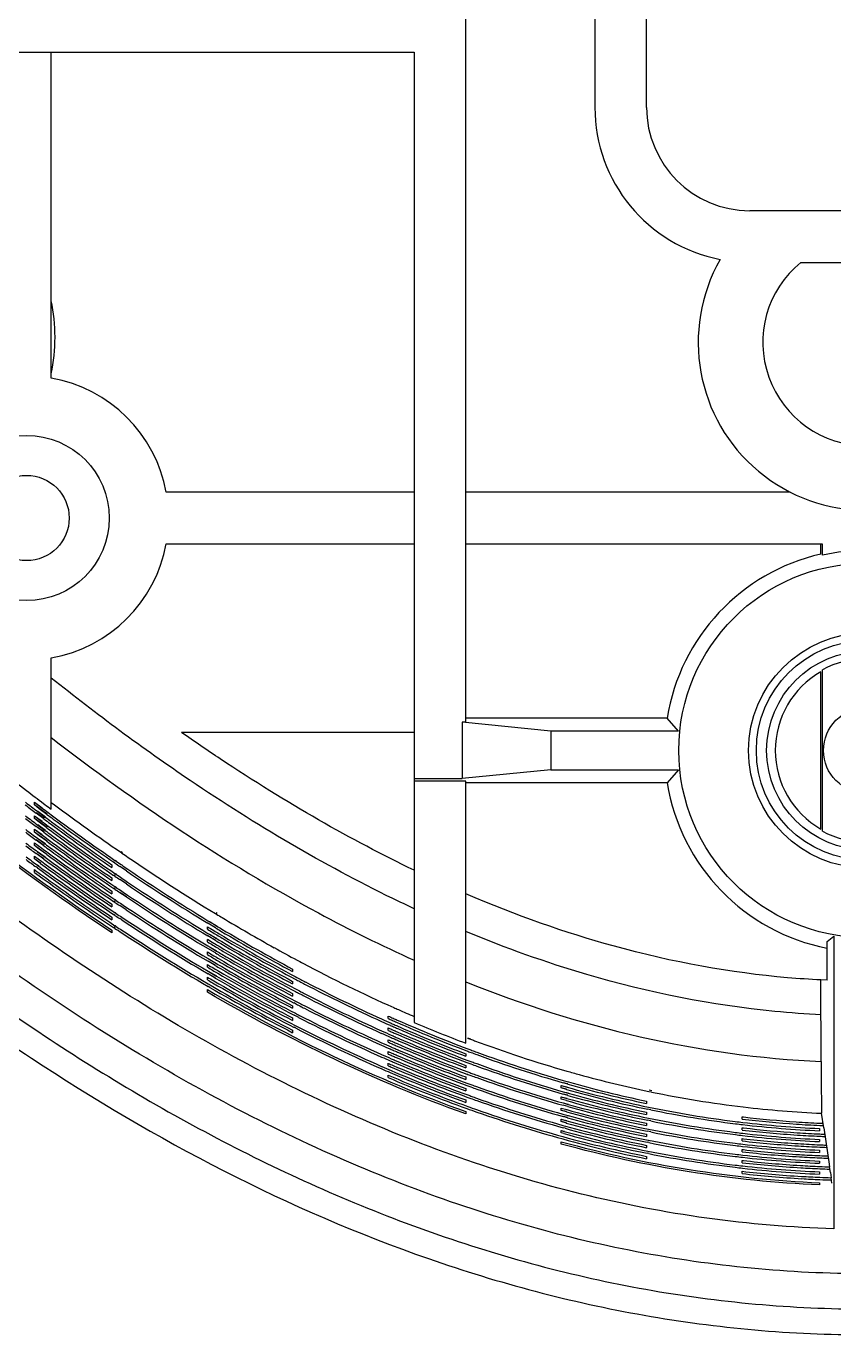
# Model space of a CAD drawing. Header units: millimetres. Extents: x 480 to 3134, y 272 to 1195.
# Drawn here: x 911.2 to 942.4, y 321.3 to 372 of the extents above; entities that cross this region are included whole.
import ezdxf

# ---------------------------------------------------------------- set-up
doc = ezdxf.new("R2010")
doc.units = ezdxf.units.MM

msp = doc.modelspace()

# ---------------------------------------------------------------- linework, layer by layer
at = {"color": 7, "linetype": 'Continuous'}
for p, q in [((935.18, 368.838), (935.18, 377.838)), ((928.18, 345.03), (928.18, 376.838)), ((933.18, 376.838), (933.18, 368.838)), ((882.812, 370.982), (926.18, 370.982)), ((912.137, 358.354), (912.137, 370.982)), ((926.18, 370.982), (926.18, 333.407)), ((948.18, 364.838), (939.18, 364.838)), ((941.152, 362.838), (946.208, 362.838)), ((926.18, 353.938), (916.588, 353.938)), ((940.745, 353.938), (928.18, 353.938)), ((916.588, 351.938), (926.18, 351.938)), ((928.18, 351.938), (941.985, 351.938)), ((941.927, 351.544), (941.927, 351.938)), ((941.985, 351.938), (941.985, 351.498)), ((912.137, 341.661), (912.137, 347.522)), ((941.927, 340.891), (941.927, 346.985)), ((941.985, 347.061), (941.985, 340.815)), ((935.976, 345.191), (928.18, 345.191)), ((936.416, 344.688), (935.976, 345.191)), ((926.18, 344.638), (917.176, 344.638)), ((928.18, 345.03), (928.041, 345.03)), ((931.469, 344.688), (928.041, 345.03)), ((928.041, 345.03), (928.041, 342.846)), ((936.416, 344.688), (931.469, 344.688)), ((931.469, 344.688), (931.469, 343.188)), ((931.469, 343.188), (928.041, 342.846)), ((931.469, 343.188), (936.416, 343.188)), ((936.416, 343.188), (935.976, 342.685)), ((926.18, 342.846), (928.041, 342.846)), ((928.18, 342.743), (926.18, 342.743)), ((928.18, 332.601), (928.18, 342.743)), ((935.976, 342.685), (928.18, 342.685)), ((911.48, 341.936), (911.78, 341.72)), ((911.48, 341.936), (911.775, 341.713)), ((911.48, 341.826), (911.48, 341.936)), ((911.976, 341.47), (911.48, 341.826)), ((911.673, 341.681), (911.48, 341.826)), ((911.603, 341.581), (911.9, 341.359)), ((911.61, 341.59), (911.91, 341.373)), ((911.969, 341.46), (911.673, 341.681)), ((911.837, 341.885), (911.89, 341.846)), ((912.137, 341.925), (912.262, 341.838)), ((912.137, 341.925), (912.259, 341.834)), ((911.48, 341.411), (911.779, 341.198)), ((911.48, 341.411), (911.774, 341.191)), ((911.48, 341.302), (911.48, 341.411)), ((911.974, 340.95), (911.48, 341.302)), ((911.672, 341.158), (911.48, 341.302)), ((911.848, 341.288), (911.551, 341.51)), ((911.858, 341.302), (911.558, 341.519)), ((911.602, 341.058), (911.898, 340.839)), ((911.609, 341.067), (911.908, 340.852)), ((911.966, 340.94), (911.672, 341.158)), ((911.48, 340.888), (911.777, 340.677)), ((911.48, 340.888), (911.773, 340.671)), ((911.48, 340.779), (911.48, 340.888)), ((911.971, 340.431), (911.48, 340.779)), ((911.671, 340.637), (911.48, 340.779)), ((911.846, 340.768), (911.551, 340.987)), ((911.856, 340.781), (911.557, 340.996)), ((911.601, 340.537), (911.896, 340.32)), ((911.608, 340.546), (911.906, 340.333)), ((911.964, 340.421), (911.671, 340.637)), ((911.48, 340.366), (911.776, 340.158)), ((911.48, 340.366), (911.771, 340.151)), ((911.48, 340.257), (911.48, 340.366)), ((911.969, 339.914), (911.48, 340.257)), ((911.67, 340.117), (911.48, 340.257)), ((911.844, 340.249), (911.551, 340.466)), ((911.854, 340.262), (911.557, 340.474)), ((911.601, 340.016), (911.894, 339.802)), ((911.607, 340.025), (911.903, 339.816)), ((911.961, 339.904), (911.67, 340.117)), ((914.841, 340.025), (914.891, 339.99)), ((911.48, 339.845), (911.774, 339.64)), ((911.48, 339.845), (911.77, 339.633)), ((911.48, 339.737), (911.48, 339.845)), ((911.723, 339.567), (911.48, 339.737)), ((911.719, 339.562), (911.48, 339.737)), ((911.843, 339.731), (911.55, 339.945)), ((911.852, 339.744), (911.556, 339.953)), ((911.607, 339.506), (911.657, 339.471)), ((914.48, 339.51), (914.48, 339.404)), ((914.602, 339.574), (914.551, 339.61)), ((914.606, 339.58), (914.556, 339.616)), ((914.602, 339.68), (914.653, 339.645)), ((914.606, 339.686), (914.657, 339.65)), ((914.823, 339.998), (914.873, 339.963)), ((911.48, 339.326), (911.53, 339.291)), ((911.48, 339.326), (911.529, 339.29)), ((911.48, 339.218), (911.48, 339.326)), ((911.6, 339.39), (911.55, 339.426)), ((911.607, 339.398), (911.556, 339.434)), ((911.6, 339.497), (911.65, 339.461)), ((914.48, 339.002), (914.48, 338.896)), ((914.602, 339.067), (914.551, 339.102)), ((914.606, 339.073), (914.556, 339.109)), ((914.602, 339.173), (914.652, 339.138)), ((914.606, 339.179), (914.656, 339.143)), ((915.047, 339.271), (914.796, 339.442)), ((914.862, 339.396), (914.797, 339.443)), ((915.05, 339.275), (914.862, 339.396)), ((914.48, 338.495), (914.48, 338.39)), ((914.601, 338.561), (914.55, 338.595)), ((914.605, 338.567), (914.555, 338.602)), ((914.601, 338.666), (914.652, 338.632)), ((914.605, 338.672), (914.655, 338.637)), ((915.044, 338.767), (914.794, 338.936)), ((914.862, 338.89), (914.795, 338.938)), ((915.047, 338.772), (914.862, 338.89)), ((914.48, 337.99), (914.48, 337.884)), ((914.6, 338.056), (914.55, 338.089)), ((914.604, 338.062), (914.555, 338.097)), ((914.6, 338.161), (914.651, 338.127)), ((914.604, 338.167), (914.654, 338.132)), ((915.041, 338.265), (914.793, 338.431)), ((914.863, 338.384), (914.794, 338.433)), ((915.044, 338.269), (914.863, 338.384)), ((914.48, 337.485), (914.48, 337.38)), ((914.6, 337.552), (914.55, 337.585)), ((914.604, 337.558), (914.555, 337.592)), ((914.6, 337.657), (914.65, 337.623)), ((914.604, 337.663), (914.653, 337.628)), ((915.038, 337.764), (914.791, 337.928)), ((914.863, 337.88), (914.792, 337.93)), ((915.041, 337.768), (914.863, 337.88)), ((918.489, 337.624), (918.534, 337.596)), ((918.515, 337.667), (918.561, 337.64)), ((914.48, 336.982), (914.48, 336.877)), ((914.599, 337.049), (914.549, 337.082)), ((914.603, 337.055), (914.554, 337.089)), ((914.599, 337.154), (914.649, 337.121)), ((914.603, 337.16), (914.652, 337.126)), ((914.864, 337.377), (914.79, 337.426)), ((914.864, 337.377), (914.791, 337.428)), ((918.18, 337.012), (918.18, 337.114)), ((918.201, 337.346), (918.54, 337.153)), ((918.201, 337.346), (918.284, 337.296)), ((918.495, 337.076), (918.201, 337.244)), ((918.491, 337.069), (918.201, 337.244)), ((918.284, 337.296), (918.535, 337.144)), ((918.18, 336.523), (918.18, 336.624)), ((918.202, 336.856), (918.538, 336.665)), ((918.202, 336.856), (918.283, 336.807)), ((918.493, 336.589), (918.202, 336.754)), ((918.489, 336.581), (918.202, 336.754)), ((918.283, 336.807), (918.533, 336.657)), ((942.177, 336.534), (942.43, 336.743)), ((942.177, 335.039), (942.177, 336.534)), ((942.43, 336.743), (942.43, 325.416)), ((918.18, 336.034), (918.18, 336.136)), ((918.202, 336.366), (918.535, 336.179)), ((918.202, 336.366), (918.282, 336.319)), ((918.491, 336.102), (918.202, 336.265)), ((918.487, 336.095), (918.202, 336.265)), ((918.282, 336.319), (918.53, 336.171)), ((918.18, 335.547), (918.18, 335.648)), ((918.203, 335.878), (918.533, 335.694)), ((918.203, 335.878), (918.528, 335.686)), ((918.489, 335.617), (918.203, 335.777)), ((918.485, 335.61), (918.203, 335.777)), ((921.48, 335.473), (921.48, 335.374)), ((918.18, 335.061), (918.18, 335.162)), ((918.203, 335.391), (918.531, 335.21)), ((918.203, 335.391), (918.526, 335.202)), ((918.488, 335.133), (918.204, 335.289)), ((918.483, 335.126), (918.204, 335.289)), ((921.48, 334.998), (921.48, 334.899)), ((942.177, 335.039), (941.927, 335.05)), ((941.943, 331.892), (941.927, 335.05)), ((918.18, 334.575), (918.18, 334.676)), ((918.204, 334.905), (918.324, 334.839)), ((918.204, 334.905), (918.322, 334.836)), ((918.282, 334.761), (918.204, 334.803)), ((918.28, 334.759), (918.204, 334.803)), ((921.48, 334.524), (921.48, 334.426)), ((921.48, 334.051), (921.48, 333.953)), ((921.585, 334.134), (921.539, 334.158)), ((921.585, 334.134), (921.54, 334.159)), ((921.48, 333.579), (921.48, 333.481)), ((921.713, 333.597), (921.539, 333.686)), ((921.585, 333.662), (921.54, 333.688)), ((921.715, 333.6), (921.585, 333.662)), ((925.18, 333.559), (925.18, 333.654)), ((921.48, 333.108), (921.48, 333.01)), ((921.586, 333.191), (921.539, 333.217)), ((921.586, 333.191), (921.539, 333.215)), ((925.18, 333.1), (925.18, 333.195)), ((925.18, 332.642), (925.18, 332.737)), ((928.246, 332.803), (928.365, 332.758)), ((928.247, 332.806), (928.369, 332.766)), ((925.18, 332.184), (925.18, 332.279)), ((928.18, 332.191), (928.18, 332.097)), ((925.18, 331.727), (925.18, 331.823)), ((928.18, 331.743), (928.18, 331.65)), ((925.18, 331.271), (925.18, 331.366)), ((928.18, 331.296), (928.18, 331.203)), ((931.88, 330.962), (932.104, 330.907)), ((931.88, 330.962), (932.101, 330.899)), ((931.88, 330.871), (931.88, 330.962)), ((931.949, 331.16), (932.155, 331.109)), ((931.949, 331.16), (932.153, 331.102)), ((932.133, 331.024), (931.952, 331.069)), ((932.132, 331.017), (931.952, 331.069)), ((941.944, 331.142), (941.949, 330.063)), ((928.18, 330.85), (928.18, 330.757)), ((928.18, 330.404), (928.18, 330.311)), ((932.082, 330.822), (931.88, 330.871)), ((932.08, 330.814), (931.88, 330.871)), ((931.88, 330.526), (932.102, 330.472)), ((931.88, 330.526), (932.099, 330.464)), ((931.88, 330.436), (931.88, 330.526)), ((932.08, 330.387), (931.88, 330.436)), ((932.078, 330.38), (931.88, 330.436)), ((931.948, 330.725), (932.153, 330.674)), ((931.948, 330.725), (932.151, 330.667)), ((932.131, 330.589), (931.951, 330.633)), ((932.129, 330.583), (931.951, 330.633)), ((935.262, 330.735), (935.37, 330.713)), ((935.276, 330.798), (935.383, 330.775)), ((928.18, 329.958), (928.18, 329.866)), ((931.88, 330.091), (932.1, 330.037)), ((931.88, 330.091), (932.097, 330.03)), ((931.88, 330), (931.88, 330.091)), ((932.078, 329.952), (931.88, 330)), ((932.076, 329.945), (931.88, 330)), ((931.946, 330.29), (932.15, 330.24)), ((931.946, 330.29), (932.148, 330.233)), ((932.129, 330.154), (931.949, 330.198)), ((932.127, 330.148), (931.949, 330.198)), ((935.18, 330.358), (935.18, 330.269)), ((935.18, 329.93), (935.18, 329.841)), ((935.28, 330.034), (935.23, 330.046)), ((935.35, 330.02), (935.23, 330.044)), ((935.35, 330.022), (935.28, 330.034)), ((941.949, 330.063), (941.953, 329.891)), ((942.038, 329.321), (941.953, 329.891)), ((931.88, 329.655), (932.098, 329.603)), ((931.88, 329.655), (932.095, 329.596)), ((931.88, 329.565), (931.88, 329.655)), ((932.077, 329.518), (931.88, 329.565)), ((932.075, 329.511), (931.88, 329.565)), ((931.944, 329.42), (932.047, 329.395)), ((931.944, 329.42), (932.046, 329.392)), ((931.945, 329.855), (932.148, 329.806)), ((931.945, 329.855), (932.146, 329.799)), ((932.127, 329.72), (931.948, 329.763)), ((932.125, 329.714), (931.948, 329.763)), ((935.18, 329.502), (935.18, 329.413)), ((935.348, 329.592), (935.229, 329.616)), ((935.278, 329.606), (935.23, 329.618)), ((935.349, 329.595), (935.278, 329.606)), ((938.88, 329.751), (938.933, 329.746)), ((938.88, 329.751), (938.933, 329.745)), ((938.88, 329.664), (938.88, 329.751)), ((931.88, 329.22), (931.998, 329.192)), ((931.88, 329.22), (931.997, 329.188)), ((931.88, 329.13), (931.88, 329.22)), ((931.977, 329.107), (931.88, 329.13)), ((931.976, 329.103), (931.88, 329.13)), ((932.026, 329.31), (931.947, 329.329)), ((932.026, 329.307), (931.947, 329.329)), ((935.18, 329.074), (935.18, 328.985)), ((935.276, 329.179), (935.209, 329.196)), ((935.347, 329.165), (935.209, 329.193)), ((935.347, 329.168), (935.276, 329.179)), ((938.88, 329.329), (938.932, 329.324)), ((938.88, 329.329), (938.932, 329.323)), ((938.88, 329.242), (938.88, 329.329)), ((938.88, 328.908), (938.932, 328.902)), ((938.88, 328.908), (938.932, 328.902)), ((938.88, 328.82), (938.88, 328.908)), ((941.88, 329.297), (941.88, 329.21)), ((941.88, 328.878), (941.88, 328.79)), ((942.038, 329.321), (942.05, 329.235)), ((942.05, 329.235), (942.234, 328.004)), ((931.88, 328.695), (931.88, 328.786)), ((935.18, 328.647), (935.18, 328.558)), ((935.275, 328.752), (935.208, 328.766)), ((935.275, 328.752), (935.209, 328.768)), ((938.88, 328.486), (938.931, 328.481)), ((938.88, 328.486), (938.931, 328.48)), ((938.88, 328.398), (938.88, 328.486)), ((941.88, 328.458), (941.88, 328.371)), ((935.18, 328.219), (935.18, 328.13)), ((935.273, 328.325), (935.208, 328.338)), ((935.273, 328.325), (935.209, 328.341)), ((938.88, 328.064), (938.93, 328.059)), ((938.88, 328.064), (938.93, 328.058)), ((938.88, 327.976), (938.88, 328.064)), ((941.88, 328.039), (941.88, 327.952)), ((942.234, 328.004), (942.262, 327.815)), ((938.88, 327.554), (938.88, 327.642)), ((941.88, 327.62), (941.88, 327.532)), ((942.295, 327.594), (942.262, 327.815)), ((942.295, 327.594), (942.325, 327.393)), ((942.356, 327.184), (942.325, 327.393)), ((941.88, 327.2), (941.88, 327.113))]:
    msp.add_line(p, q, dxfattribs=at)
at = {"color": 3, "linetype": 'Continuous'}
for radius in [3.2, 1.65]:
    msp.add_circle((911.18, 352.938), radius, dxfattribs=at)
at = {"color": 7, "linetype": 'Continuous'}
for radius in [7.25, 4.55, 4.25]:
    msp.add_circle((943.68, 343.938), radius, dxfattribs=at)
at = {"color": 1, "linetype": 'Continuous'}
for radius in [3.85, 1.65]:
    msp.add_circle((943.68, 343.938), radius, dxfattribs=at)
at = {"color": 7, "linetype": 'Continuous'}
for centre, radius, start, end in [((939.18, 368.838), 6, 180, 258.938), ((939.18, 368.838), 4, 180, 270), ((943.68, 359.738), 6.5, 150.3913, 29.6087), ((943.68, 359.738), 4, 129.195, 50.805), ((905.18, 359.938), 7.1, 348.5038, 11.4962), ((911.18, 352.938), 5.5, 10.4757, 79.9736), ((911.18, 352.938), 5.5, 280.0264, 349.5243), ((943.68, 343.938), 7.747, 77.362, 102.638), ((943.68, 343.938), 7.805, 102.9768, 170.7644), ((943.68, 343.938), 3.553, 61.5077, 118.4923), ((943.68, 343.938), 3.515, 119.91, 240.09), ((968.743, 417.638), 94.746, 231.85449, 232.58783), ((943.68, 343.938), 7.805, 189.2356, 258.8998), ((966.955, 415.304), 91.805, 232.58901, 233.10322), ((966.774, 415.064), 91.977, 232.77329, 233.10181), ((966.822, 415.129), 91.97, 232.73592, 233.10077), ((965.931, 413.942), 90.276, 233.13802, 233.33189), ((965.88, 413.874), 90.017, 233.14577, 233.34232), ((963.163, 410.182), 85.608, 233.3153, 235.44143), ((963.136, 410.144), 85.174, 233.32126, 235.44279), ((966.247, 414.366), 91.521, 232.97563, 233.29918), ((966.294, 414.429), 91.512, 232.93842, 233.29814), ((965.441, 413.284), 89.875, 233.33531, 233.52861), ((965.438, 413.28), 89.748, 233.33625, 233.53154), ((965.435, 413.276), 89.656, 233.33578, 233.53146), ((965.427, 413.265), 89.52, 233.33244, 233.52726), ((962.898, 409.807), 85.445, 233.51746, 235.48276), ((962.942, 409.869), 85.434, 233.51796, 235.44132), ((962.94, 409.866), 85.308, 233.51372, 235.44323), ((965.736, 413.682), 91.086, 233.17765, 233.496), ((965.782, 413.744), 91.076, 233.14053, 233.49496), ((964.966, 412.642), 89.495, 233.53207, 233.72475), ((964.953, 412.624), 89.352, 233.53294, 233.72764), ((964.951, 412.621), 89.26, 233.53247, 233.72756), ((964.95, 412.62), 89.136, 233.52916, 233.72338), ((962.724, 409.567), 85.271, 233.51213, 235.64304), ((962.465, 409.198), 85.117, 233.71367, 235.68417), ((962.509, 409.259), 85.105, 233.71417, 235.64289), ((962.506, 409.256), 84.979, 233.70991, 235.64479), ((943.68, 343.938), 3.553, 241.5077, 298.4923), ((965.24, 413.014), 90.673, 233.37926, 233.69223), ((965.284, 413.074), 90.66, 233.34221, 233.6912), ((964.502, 412.01), 89.13, 233.72823, 233.92026), ((964.482, 411.982), 88.973, 233.72903, 233.92311), ((964.479, 411.978), 88.882, 233.72857, 233.92304), ((964.487, 411.989), 88.772, 233.72531, 233.91888), ((962.296, 408.962), 84.949, 233.70836, 235.84379), ((962.041, 408.598), 84.801, 233.90925, 235.88474), ((962.084, 408.658), 84.788, 233.90974, 235.84363), ((962.083, 408.656), 84.663, 233.90547, 235.84549), ((964.757, 412.359), 90.278, 233.58042, 233.88787), ((964.8, 412.417), 90.264, 233.54344, 233.88684), ((961.674, 408.08), 84.795, 233.90534, 236.23819), ((961.673, 408.079), 84.706, 233.90436, 236.2395), ((961.836, 408.309), 84.866, 233.90776, 236.08144), ((961.879, 408.369), 84.852, 233.90791, 236.04055), ((961.878, 408.367), 84.728, 233.90454, 236.04238), ((961.877, 408.366), 84.639, 233.90396, 236.04369), ((960.69, 406.633), 81.369, 235.50031, 235.6655), ((960.679, 406.618), 81.263, 235.50167, 235.6801), ((960.581, 406.476), 80.704, 235.50297, 235.71037), ((957.653, 402.107), 75.445, 235.67784, 238.72729), ((961.472, 407.794), 84.864, 233.90788, 236.43292), ((961.471, 407.793), 84.776, 233.90648, 236.43422), ((961.632, 408.021), 84.932, 233.908, 236.27705), ((961.675, 408.081), 84.918, 233.9078, 236.23638), ((960.294, 406.054), 81.087, 235.70164, 235.86621), ((960.283, 406.037), 80.979, 235.70302, 235.88241), ((960.302, 406.065), 80.593, 235.68006, 235.88071), ((957.513, 401.885), 75.656, 235.85436, 238.69387), ((957.548, 401.938), 75.633, 235.85427, 238.65211), ((959.906, 405.481), 80.814, 235.90212, 236.06605), ((959.893, 405.462), 80.703, 235.9035, 236.08415), ((959.914, 405.493), 80.322, 235.88237, 236.08026), ((957.177, 401.36), 75.452, 236.05411, 238.89806), ((957.212, 401.412), 75.427, 236.05401, 238.85642), ((959.526, 404.916), 80.552, 236.10175, 236.26502), ((959.511, 404.895), 80.439, 236.10314, 236.28505), ((959.534, 404.928), 80.06, 236.08412, 236.27892), ((959.161, 404.37), 79.808, 236.28502, 236.47671), ((956.85, 400.843), 75.259, 236.25301, 239.10128), ((956.883, 400.895), 75.234, 236.25288, 239.05984), ((959.154, 404.359), 80.301, 236.30051, 236.46311), ((959.138, 404.335), 80.185, 236.30191, 236.48509), ((956.406, 400.14), 75.179, 236.45573, 239.45913), ((956.531, 400.336), 75.079, 236.45104, 239.30327), ((956.563, 400.386), 75.052, 236.45089, 239.26204), ((954.96, 397.749), 70.322, 238.80334, 239.01033), ((958.734, 403.725), 79.96, 236.49832, 236.72588), ((958.773, 403.784), 79.943, 236.4998, 236.68426), ((956.341, 400.036), 75.143, 236.49768, 239.50097), ((956.097, 399.644), 75.013, 236.65527, 239.65891), ((955.043, 397.887), 71.08, 238.76011, 238.99555), ((955.011, 397.834), 71.104, 238.80261, 238.99709), ((954.77, 397.433), 70.427, 238.99441, 239.19126), ((954.77, 397.434), 70.341, 238.99319, 239.19053), ((952.916, 394.276), 66.679, 239.16885, 241.87079), ((953.557, 395.387), 67.575, 238.99895, 240.97108), ((956.033, 399.541), 74.98, 236.69704, 239.7005), ((954.753, 397.404), 70.935, 238.96335, 239.19731), ((954.722, 397.352), 70.961, 239.00559, 239.19885), ((954.736, 397.376), 70.571, 238.99709, 239.19266), ((954.458, 396.911), 70.36, 239.19737, 239.39216), ((954.738, 397.38), 70.488, 238.99561, 239.19168), ((954.49, 396.965), 70.301, 239.1962, 239.39176), ((954.491, 396.966), 70.215, 239.19497, 239.39103), ((954.466, 396.924), 70.044, 239.19266, 239.38933), ((952.802, 394.078), 66.66, 239.1672, 242.0739), ((952.892, 394.234), 66.718, 239.16896, 241.91212), ((952.684, 393.863), 66.625, 239.36972, 242.07195), ((952.662, 393.824), 66.458, 239.36758, 242.11879), ((954.472, 396.933), 70.805, 239.16537, 239.39781), ((954.442, 396.882), 70.833, 239.20736, 239.39935), ((954.456, 396.906), 70.443, 239.19885, 239.39315), ((954.187, 396.452), 70.247, 239.39787, 239.59136), ((954.219, 396.506), 70.187, 239.39672, 239.59098), ((954.22, 396.508), 70.102, 239.39549, 239.59024), ((954.195, 396.466), 69.931, 239.39315, 239.5885), ((952.573, 393.668), 66.609, 239.36811, 242.27469), ((952.437, 393.421), 66.625, 239.56946, 242.31208), ((952.661, 393.823), 66.666, 239.36985, 242.11295), ((952.46, 393.461), 66.583, 239.5693, 242.27141), ((952.436, 393.42), 66.414, 239.56712, 242.31918), ((951.938, 392.493), 64.259, 240.98043, 241.87742), ((954.2, 396.474), 70.691, 239.36615, 239.59703), ((954.171, 396.423), 70.72, 239.40787, 239.59857), ((954.185, 396.448), 70.329, 239.39935, 239.59235), ((953.925, 396.005), 70.147, 239.59709, 239.78925), ((953.956, 396.058), 70.086, 239.59595, 239.78888), ((953.957, 396.06), 70.002, 239.59472, 239.78814), ((953.933, 396.018), 69.831, 239.59235, 239.78637), ((952.35, 393.267), 66.57, 239.56774, 242.47376), ((952.22, 393.028), 66.595, 239.76775, 242.5095), ((952.242, 393.067), 66.552, 239.76758, 242.46917), ((952.242, 393.068), 66.431, 239.76602, 242.47232), ((951.353, 391.404), 63.023, 241.8796, 242.10978), ((949.569, 387.95), 59.136, 242.07314, 245.86667), ((953.938, 396.026), 70.591, 239.56565, 239.79496), ((953.909, 395.977), 70.622, 239.6071, 239.7965), ((953.923, 396.001), 70.23, 239.59857, 239.79025), ((952.031, 392.69), 66.749, 239.76906, 242.85861), ((952.116, 392.843), 66.801, 239.77, 242.702), ((952.138, 392.881), 66.758, 239.76934, 242.66204), ((952.136, 392.879), 66.633, 239.76719, 242.66524), ((952.134, 392.875), 66.541, 239.76605, 242.67109), ((951.134, 390.989), 63.149, 242.09883, 242.31623), ((951.113, 390.95), 63.192, 242.14096, 242.31801), ((950.935, 390.609), 62.808, 242.318, 242.50777), ((950.935, 390.61), 62.722, 242.31626, 242.50658), ((949.502, 387.801), 59.568, 242.48198, 245.63104), ((952.012, 392.657), 67.008, 239.7745, 242.89272), ((952.034, 392.696), 66.965, 239.77338, 242.85313), ((952.031, 392.69), 66.836, 239.77066, 242.85636), ((950.945, 390.629), 63.162, 242.2992, 242.51333), ((950.925, 390.59), 63.206, 242.34099, 242.51511), ((950.752, 390.259), 62.832, 242.5151, 242.70313), ((950.753, 390.26), 62.746, 242.51336, 242.70194), ((949.486, 387.769), 59.62, 242.4826, 245.67058), ((949.351, 387.488), 59.639, 242.67774, 245.82221), ((950.761, 390.276), 63.184, 242.49784, 242.70872), ((950.742, 390.239), 63.229, 242.53929, 242.7105), ((950.575, 389.916), 62.865, 242.71048, 242.89679), ((950.576, 389.917), 62.779, 242.70874, 242.89558), ((949.189, 387.15), 59.772, 242.87244, 246.05008), ((949.335, 387.456), 59.692, 242.67838, 245.86136), ((949.204, 387.181), 59.718, 242.87178, 246.01132), ((948.1, 384.762), 55.625, 245.9044, 246.113), ((950.601, 389.966), 63.253, 242.6948, 242.86397), ((949.132, 387.037), 60.064, 242.83823, 246.23297), ((949.147, 387.067), 60.011, 242.83693, 246.19462), ((948.222, 385.034), 56.519, 245.6559, 246.0665), ((948.207, 385.002), 56.571, 245.6961, 246.0687), ((948.148, 384.867), 56.127, 245.8447, 246.0585), ((948.133, 384.834), 56.178, 245.8845, 246.061), ((948.023, 384.587), 55.908, 246.061, 246.238), ((948.026, 384.593), 55.827, 246.0585, 246.2362), ((947.082, 382.401), 53.441, 246.2149, 249.3766), ((947.819, 384.125), 54.929, 246.112, 246.7997), ((949.072, 386.912), 60.257, 242.85569, 246.3767), ((949.041, 386.846), 60.271, 242.90143, 246.41543), ((948.097, 384.755), 56.633, 245.8467, 246.2543), ((948.083, 384.724), 56.686, 245.8865, 246.2564), ((948.023, 384.587), 56.24, 246.0349, 246.2463), ((948.009, 384.554), 56.292, 246.0743, 246.2487), ((948.032, 384.608), 56.141, 246.069, 246.2476), ((947.916, 384.343), 56.183, 246.2546, 246.4318), ((948.034, 384.612), 56.058, 246.0668, 246.2461), ((947.903, 384.314), 56.029, 246.2487, 246.4238), ((947.906, 384.321), 55.949, 246.2463, 246.4219), ((947.921, 384.356), 55.865, 246.2476, 246.4269), ((947.923, 384.359), 55.781, 246.2461, 246.426), ((946.989, 382.171), 53.699, 246.4032, 249.5486), ((947.083, 382.401), 53.529, 246.2169, 249.3739), ((946.989, 382.17), 53.611, 246.4012, 249.5513), ((947.023, 382.251), 53.577, 246.4077, 249.4087), ((947.032, 382.274), 53.514, 246.4071, 249.3726), ((946.949, 382.059), 52.899, 246.8827, 249.2184), ((947.977, 384.483), 56.754, 246.0354, 246.44), ((947.963, 384.451), 56.807, 246.0748, 246.4421), ((947.903, 384.313), 56.36, 246.223, 246.432), ((947.889, 384.281), 56.412, 246.262, 246.4345), ((947.914, 384.339), 56.266, 246.2567, 246.4333), ((947.801, 384.08), 56.315, 246.4403, 246.6154), ((947.787, 384.048), 56.158, 246.4345, 246.6075), ((947.79, 384.054), 56.077, 246.432, 246.6057), ((947.807, 384.094), 55.998, 246.4333, 246.6106), ((947.808, 384.096), 55.914, 246.4318, 246.6096), ((946.898, 381.946), 53.876, 246.5875, 249.721), ((946.898, 381.946), 53.788, 246.5855, 249.7236), ((946.93, 382.023), 53.749, 246.5918, 249.5829), ((946.94, 382.045), 53.686, 246.5911, 249.5473), ((946.276, 380.319), 50.822, 249.3644, 249.5543), ((945.463, 378.056), 48.417, 249.5206, 253.9711), ((947.859, 384.216), 56.882, 246.2221, 246.6236), ((947.846, 384.185), 56.936, 246.2611, 246.6258), ((947.786, 384.045), 56.486, 246.4091, 246.6157), ((947.772, 384.013), 56.539, 246.4476, 246.6181), ((947.799, 384.076), 56.398, 246.4424, 246.617), ((947.688, 383.819), 56.537, 246.626, 246.7986), ((947.689, 383.823), 56.454, 246.6239, 246.7971), ((947.674, 383.787), 56.292, 246.6181, 246.7892), ((947.677, 383.793), 56.212, 246.6157, 246.7874), ((947.696, 383.837), 56.137, 246.617, 246.7922), ((946.808, 381.718), 54.172, 246.7773, 249.8874), ((947.697, 383.84), 56.053, 246.6154, 246.7912), ((946.811, 381.727), 54.059, 246.7697, 249.8911), ((946.811, 381.727), 53.971, 246.7677, 249.8937), ((946.841, 381.8), 53.929, 246.7738, 249.7548), ((946.85, 381.822), 53.865, 246.7732, 249.7196), ((946.271, 380.299), 51.276, 249.3957, 249.5843), ((946.269, 380.294), 51.183, 249.3985, 249.5877), ((946.196, 380.099), 51.394, 249.5726, 249.7594), ((946.171, 380.031), 50.989, 249.5842, 249.8542), ((946.178, 380.05), 50.923, 249.5877, 249.8145), ((945.415, 377.904), 48.644, 249.7857, 253.9294), ((945.403, 377.869), 48.695, 249.8257, 253.9643), ((947.746, 383.955), 57.016, 246.4067, 246.8052), ((947.733, 383.924), 57.07, 246.4453, 246.8074), ((947.672, 383.782), 56.619, 246.5931, 246.7974), ((947.659, 383.751), 56.672, 246.6312, 246.7998), ((946.757, 381.594), 54.544, 246.7857, 250.0872), ((946.765, 381.615), 54.48, 246.784, 250.053), ((946.767, 381.62), 54.363, 246.7786, 250.0567), ((946.767, 381.621), 54.276, 246.7761, 250.0593), ((946.799, 381.697), 54.236, 246.7785, 249.9221), ((946.128, 379.916), 51.704, 249.7417, 249.9254), ((946.198, 380.105), 51.487, 249.5698, 249.756), ((946.126, 379.91), 51.611, 249.7444, 249.9288), ((946.101, 379.841), 51.206, 249.7559, 250.0248), ((946.04, 379.675), 51.36, 249.9287, 250.1545), ((946.108, 379.86), 51.138, 249.7593, 249.9856), ((945.367, 377.757), 48.909, 249.9578, 254.0752), ((945.356, 377.723), 48.96, 249.9973, 254.1095), ((944.747, 375.665), 45.921, 254.0058, 254.629), ((1308.198, 331.889), 366.255, 179.99959, 180.11696), ((946.733, 381.536), 54.604, 246.7517, 250.2221), ((946.724, 381.513), 54.666, 246.79, 250.2201), ((946.061, 379.732), 51.928, 249.9112, 250.0926), ((946.059, 379.727), 51.835, 249.9139, 250.0959), ((945.969, 379.478), 51.658, 250.0925, 250.3594), ((946.034, 379.657), 51.429, 249.9253, 250.1932), ((945.975, 379.496), 51.589, 250.0959, 250.3212), ((945.277, 377.475), 49.451, 250.2951, 254.3599), ((945.321, 377.614), 49.178, 250.1276, 254.2187), ((945.31, 377.581), 49.231, 250.1665, 254.2525), ((944.405, 374.398), 45.206, 254.2065, 258.3169), ((944.415, 374.438), 45.125, 254.2038, 258.1899), ((944.418, 374.447), 45.047, 254.2012, 258.1662), ((944.383, 374.299), 44.508, 254.6151, 258.1757), ((945.997, 379.555), 52.158, 250.0786, 250.2575), ((945.995, 379.549), 52.065, 250.0812, 250.2608), ((945.907, 379.306), 51.894, 250.2574, 250.5232), ((945.913, 379.322), 51.824, 250.2608, 250.4856), ((945.234, 377.34), 49.729, 250.4604, 254.4989), ((945.267, 377.443), 49.505, 250.3335, 254.3932), ((944.405, 374.398), 45.293, 254.2096, 258.3125), ((944.384, 374.311), 45.535, 254.3485, 258.4287), ((944.394, 374.352), 45.455, 254.3459, 258.3038), ((944.397, 374.36), 45.377, 254.3433, 258.2805), ((943.889, 371.913), 42.072, 258.3175, 263.2257), ((945.883, 379.236), 52.239, 250.2433, 250.6847), ((945.888, 379.253), 52.169, 250.246, 250.6476), ((945.193, 377.209), 50.01, 250.6233, 254.6356), ((945.184, 377.178), 50.066, 250.6607, 254.6679), ((945.224, 377.309), 49.783, 250.4982, 254.5316), ((944.366, 374.234), 45.963, 254.4916, 258.5078), ((944.384, 374.311), 45.622, 254.3516, 258.4244), ((944.364, 374.226), 45.867, 254.4883, 258.5386), ((944.374, 374.266), 45.786, 254.4857, 258.4158), ((944.376, 374.275), 45.708, 254.4831, 258.3929), ((943.902, 371.983), 42.739, 258.3211, 262.8963), ((943.896, 371.941), 42.784, 258.4777, 262.9207), ((943.701, 370.387), 40.534, 263.2357, 267.5283), ((944.346, 374.151), 46.418, 254.6339, 258.6105), ((944.346, 374.151), 46.296, 254.6291, 258.6162), ((944.344, 374.142), 46.2, 254.6258, 258.6465), ((944.354, 374.183), 46.12, 254.6233, 258.5258), ((944.356, 374.191), 46.041, 254.6208, 258.5033), ((943.896, 371.942), 43.116, 258.4331, 262.9653), ((943.889, 371.901), 43.163, 258.587, 262.9889), ((943.753, 370.9), 41.646, 262.916, 263.314), ((943.753, 370.896), 41.729, 262.9391, 263.3178), ((943.716, 370.551), 41.173, 263.2549, 266.189), ((943.705, 370.448), 41.278, 263.3108, 267.4654), ((943.705, 370.448), 41.191, 263.307, 267.4601), ((943.715, 370.544), 41.078, 263.3148, 266.1689), ((943.686, 370.156), 40.689, 266.1726, 267.4711), ((943.686, 370.155), 40.776, 266.193, 267.4698), ((943.682, 370.061), 40.681, 267.4702, 267.6642), ((943.682, 370.061), 40.594, 267.4716, 267.6408), ((944.337, 374.112), 46.797, 254.6419, 258.7159), ((944.332, 374.093), 46.866, 254.6742, 258.738), ((944.336, 374.109), 46.672, 254.6438, 258.7216), ((944.336, 374.109), 46.585, 254.6403, 258.7256), ((944.344, 374.142), 46.497, 254.6369, 258.6327), ((943.889, 371.902), 43.495, 258.5432, 263.033), ((943.883, 371.863), 43.543, 258.6943, 263.0559), ((943.751, 370.887), 42.051, 262.9841, 263.3806), ((943.751, 370.883), 42.135, 263.0065, 263.3844), ((943.714, 370.539), 41.58, 263.3227, 266.2857), ((943.705, 370.442), 41.692, 263.3777, 267.491), ((943.705, 370.442), 41.605, 263.3739, 267.4857), ((943.714, 370.532), 41.486, 263.3812, 266.266), ((943.713, 370.521), 41.893, 263.4464, 266.3611), ((943.686, 370.151), 41.103, 266.2697, 267.4961), ((943.686, 370.15), 41.189, 266.2897, 267.495), ((943.682, 370.056), 41.095, 267.4953, 267.7753), ((943.682, 370.057), 41.009, 267.4965, 267.7524), ((943.877, 371.832), 44.262, 258.7313, 263.1646), ((943.883, 371.863), 43.874, 258.6513, 263.0995), ((943.88, 371.846), 43.945, 258.7071, 263.121), ((943.75, 370.874), 42.458, 263.0509, 263.446), ((943.75, 370.871), 42.542, 263.0727, 263.4497), ((943.713, 370.528), 41.987, 263.3892, 266.3805), ((943.713, 370.517), 42.395, 263.4544, 266.4734), ((943.705, 370.437), 42.106, 263.4432, 267.516), ((943.705, 370.437), 42.018, 263.4395, 267.5109), ((943.712, 370.511), 42.302, 263.5103, 266.4544), ((943.686, 370.145), 41.516, 266.3649, 267.5206), ((943.686, 370.144), 41.603, 266.3845, 267.5196), ((943.682, 370.051), 41.51, 267.5199, 267.8842), ((943.682, 370.052), 41.423, 267.5209, 267.8617), ((943.874, 371.81), 44.327, 258.8111, 263.1856), ((943.747, 370.853), 43.274, 263.1811, 263.5729), ((943.749, 370.863), 42.866, 263.1166, 263.5101), ((943.748, 370.86), 42.95, 263.1377, 263.5137), ((943.712, 370.506), 42.804, 263.5183, 266.5644), ((943.704, 370.432), 42.52, 263.5074, 267.5405), ((943.704, 370.428), 42.847, 263.5668, 267.5596), ((943.704, 370.432), 42.433, 263.5038, 267.5355), ((943.711, 370.5), 42.71, 263.5729, 266.5458), ((943.686, 370.14), 41.93, 266.4582, 267.5446), ((943.686, 370.139), 42.016, 266.4774, 267.5438), ((943.686, 370.134), 42.343, 266.5497, 267.5681), ((943.682, 370.046), 41.923, 267.544, 267.991), ((943.682, 370.047), 41.837, 267.5448, 267.9689), ((943.747, 370.85), 43.359, 263.2017, 263.5765), ((943.711, 370.498), 43.128, 263.568, 266.6353), ((943.711, 370.496), 43.213, 263.5809, 266.6537), ((943.704, 370.428), 42.934, 263.5704, 267.5645), ((943.686, 370.133), 42.429, 266.5685, 267.5675), ((943.686, 370.128), 42.756, 266.6394, 267.5912), ((943.686, 370.127), 42.842, 266.6579, 267.5907), ((943.682, 370.04), 42.337, 267.5676, 268.0956), ((943.682, 370.035), 42.663, 267.5913, 268.177), ((943.682, 370.041), 42.25, 267.5683, 268.074), ((943.682, 370.034), 42.749, 267.5908, 268.1982)]:
    msp.add_arc(centre, radius, start, end, dxfattribs=at)
for points in [[(1038.5, 413.194), (1035.681, 408.311), (1030.041, 398.839), (1021.57, 385.588), (1013.086, 373.381), (1004.584, 362.301), (996.055, 352.436), (987.49, 343.87), (978.875, 336.689), (970.193, 330.97), (961.429, 326.796), (952.583, 324.247), (943.68, 323.388), (934.777, 324.247), (925.93, 326.796), (917.166, 330.97), (908.484, 336.689), (899.869, 343.87), (891.305, 352.436), (882.776, 362.301), (874.273, 373.381), (865.789, 385.588), (857.319, 398.839), (851.679, 408.311), (848.86, 413.194)], [(904.536, 344.616), (907.688, 341.872), (910.997, 339.291), (914.48, 336.982)], [(914.48, 336.877), (910.976, 339.196), (907.649, 341.791), (904.48, 344.549)], [(918.18, 334.676), (921.364, 332.82), (924.711, 331.204), (928.18, 329.958)], [(928.18, 329.866), (924.711, 331.109), (921.364, 332.722), (918.18, 334.575)], [(931.88, 328.786), (935.134, 327.892), (938.508, 327.342), (941.88, 327.2)], [(941.88, 327.113), (938.508, 327.254), (935.135, 327.804), (931.88, 328.695)]]:
    msp.add_open_spline(points, degree=3, dxfattribs=at)
for points, knots in [([(847.678, 412.511), (850.534, 407.564), (856.377, 397.746), (865.633, 383.32), (875.516, 369.314), (886.221, 355.917), (898.019, 343.468), (909.117, 334.383), (918.94, 328.522), (926.806, 325.068), (935.108, 322.83), (943.68, 322.05), (952.251, 322.83), (960.554, 325.068), (968.419, 328.522), (978.243, 334.383), (989.341, 343.468), (1001.139, 355.917), (1011.844, 369.314), (1021.726, 383.32), (1030.982, 397.746), (1036.826, 407.565), (1039.682, 412.511)], [0, 0, 0, 0, 0.062523, 0.125044, 0.187562, 0.250075, 0.312574, 0.375037, 0.406288, 0.437532, 0.468769, 0.499999, 0.53123, 0.562467, 0.593711, 0.624963, 0.687427, 0.749926, 0.812438, 0.874957, 0.937478, 1, 1, 1, 1]), ([(846.812, 412.012), (849.69, 407.027), (855.579, 397.134), (864.91, 382.601), (874.878, 368.494), (885.68, 355.011), (895.616, 344.567), (904.323, 337.023), (913.588, 330.21), (923.891, 324.795), (935.043, 321.828), (943.68, 321.052), (952.317, 321.828), (963.468, 324.795), (973.771, 330.21), (983.037, 337.023), (991.743, 344.567), (1001.68, 355.011), (1012.481, 368.494), (1022.449, 382.601), (1031.78, 397.134), (1037.669, 407.027), (1040.547, 412.012)], [0, 0, 0, 0, 0.062531, 0.125061, 0.187588, 0.250109, 0.312616, 0.343879, 0.375139, 0.437522, 0.468764, 0.499999, 0.531236, 0.562478, 0.624861, 0.656122, 0.687384, 0.749891, 0.812412, 0.87494, 0.937469, 1, 1, 1, 1]), ([(942.43, 325.416), (939.144, 325.509), (932.573, 326.436), (923.235, 329.774), (914.573, 334.572), (906.584, 340.399), (899.184, 346.945), (889.98, 356.359), (883.689, 363.985), (879.688, 369.207)], [0, 0, 0, 0, 0.124928, 0.249895, 0.374915, 0.499948, 0.62498, 0.750006, 1, 1, 1, 1]), ([(926.18, 337.811), (925.904, 337.94), (922.945, 339.351), (918.181, 342.16), (913.891, 345.339), (912.137, 346.738)], [0, 0, 0, 0, 0.056348, 0.606275, 1, 1, 1, 1]), ([(926.18, 339.3), (923.755, 340.467), (920.758, 342.179), (917.678, 344.285), (917.176, 344.638)], [0, 0, 0, 0, 0.837458, 1, 1, 1, 1]), ([(912.137, 344.436), (915.399, 341.913), (919.991, 338.823), (924.924, 336.382), (926.18, 335.82)], [0, 0, 0, 0, 0.749803, 1, 1, 1, 1]), ([(941.927, 335.05), (941.498, 335.072), (938.892, 335.252), (934.469, 336.032), (930.144, 337.546), (928.18, 338.389)], [0, 0, 0, 0, 0.099499, 0.603789, 1, 1, 1, 1]), ([(941.943, 333.705), (941.344, 333.733), (938.302, 333.954), (933.681, 334.872), (929.727, 336.285), (928.18, 336.929)], [0, 0, 0, 0, 0.129015, 0.655603, 1, 1, 1, 1]), ([(928.18, 334.973), (930.371, 334.1), (934.885, 332.658), (939.586, 331.999), (941.943, 331.892)], [0, 0, 0, 0, 0.50004, 1, 1, 1, 1])]:
    msp.add_open_spline(points, degree=3, knots=knots, dxfattribs=at)

doc.saveas('drawing.dxf')
